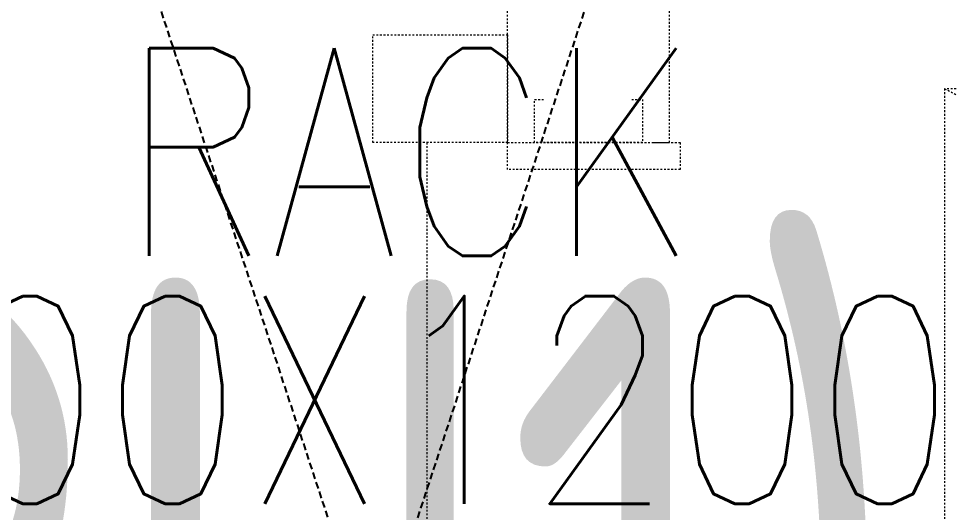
# Model space of a CAD drawing. Extents: x 225000 to 2157367, y 208400 to 840900.
# Drawn here: x 507597 to 508460, y 402609 to 403067 of the extents above; entities that cross this region are included whole.
import ezdxf
from ezdxf.enums import TextEntityAlignment as Align

# ---------------------------------------------------------------- set-up
doc = ezdxf.new("R2010")
doc.units = 0
doc.header["$LTSCALE"] = 10
doc.linetypes.add('Data Center Layout_L20$0$HIDDENK1', pattern=[0.334, 0.167, -0.167])
doc.linetypes.add('XFDP20-DC-PH1$0$HIDDEN2', pattern=[0.1875, 0.125, -0.0625])
doc.layers.add('Data Center Layout_L20$0$ARC', color=252, linetype='Continuous', lineweight=0)
doc.layers.add('XFDP20-DC-PH1$0$A-CR-TXT', color=2, linetype='Continuous')
doc.layers.add('XFDP20-DC-PH1$0$A-EQ (PH1)', color=15, linetype='XFDP20-DC-PH1$0$HIDDEN2')
doc.styles.add('XFDP20-DC-PH1$0$AA-TXT', font='isocp.shx', dxfattribs={"width": 0.8, "bigfont": 'china.shx'})
doc.styles.add('XFM2Q20-DC$0$XOL30-HVAC-EQ-L194205$0$Standard', font='txt.shx', dxfattribs={"width": 0.8, "bigfont": 'chineset.shx'})

# ---------------------------------------------------------------- blocks, each defined once
blk = doc.blocks.new('Data Center Layout_L20')
at = {"layer": 'Data Center Layout_L20$0$ARC', "linetype": 'Data Center Layout_L20$0$HIDDENK1'}
for p, q in [((508050.59, 202952.31), (508050.59, 203385.31)), ((508200.59, 202952.31), (508200.59, 203235.31)), ((508455.59, 203002.31), (511632.59, 201402.31)), ((507975.59, 202952.31), (507975.59, 201452.31)), ((508050.59, 202952.31), (508200.59, 202952.31))]:
    blk.add_line(p, q, dxfattribs=at)
for points in [[(508050.59, 202952.31), (507925.59, 202952.31), (507925.59, 203052.31), (508050.59, 203052.31)], [(511632.59, 203002.31), (508455.59, 203002.31), (508455.59, 201402.31), (511632.59, 201402.31)]]:
    blk.add_lwpolyline(points, close=True, dxfattribs=at)
for points in [[(508165.59, 202992.31), (508175.59, 202992.31), (508175.59, 202952.31), (508075.59, 202952.31), (508075.59, 202992.31), (508085.59, 202992.31)], [(508185.59, 202952.31), (508210.59, 202952.31), (508210.59, 202927.31), (508050.59, 202927.31), (508050.59, 202952.31), (508075.59, 202952.31)]]:
    blk.add_lwpolyline(points, dxfattribs=at)
blk = doc.blocks.new('XFDP20-DC-PH1')
at = {"layer": 'XFDP20-DC-PH1$0$A-EQ (PH1)', "ltscale": 5}
for p, q in [((508525.59, 200654.46, 0), (507325.59, 204302.31, 0)), ((508525.59, 204302.31, 0), (507325.59, 200654.46, 0))]:
    blk.add_line(p, q, dxfattribs=at)
at = {"layer": 'XFDP20-DC-PH1$0$A-CR-TXT', "style": 'XFDP20-DC-PH1$0$AA-TXT', "width": 0.8}
blk.add_text('DATA CENTER (PH1)', height=600, dxfattribs=at).set_placement((505775.63, 202528.89), align=Align.MIDDLE)
blk = doc.blocks.new('XFM2Q20-DC')
at = {"color": 53, "style": 'XFM2Q20-DC$0$XOL30-HVAC-EQ-L194205$0$Standard', "width": 0.8}
for s, p in [('RACK', (507691.9, 202847.2, 0)), ('600X1200', (507409.69, 202617.32, 0))]:
    blk.add_text(s, height=192.553, dxfattribs=at).set_placement(p)

msp = doc.modelspace()

# ---------------------------------------------------------------- block references
for name in ['Data Center Layout_L20', 'XFDP20-DC-PH1', 'XFM2Q20-DC']:
    msp.add_blockref(name, (0, 200000))

doc.saveas('drawing.dxf')
